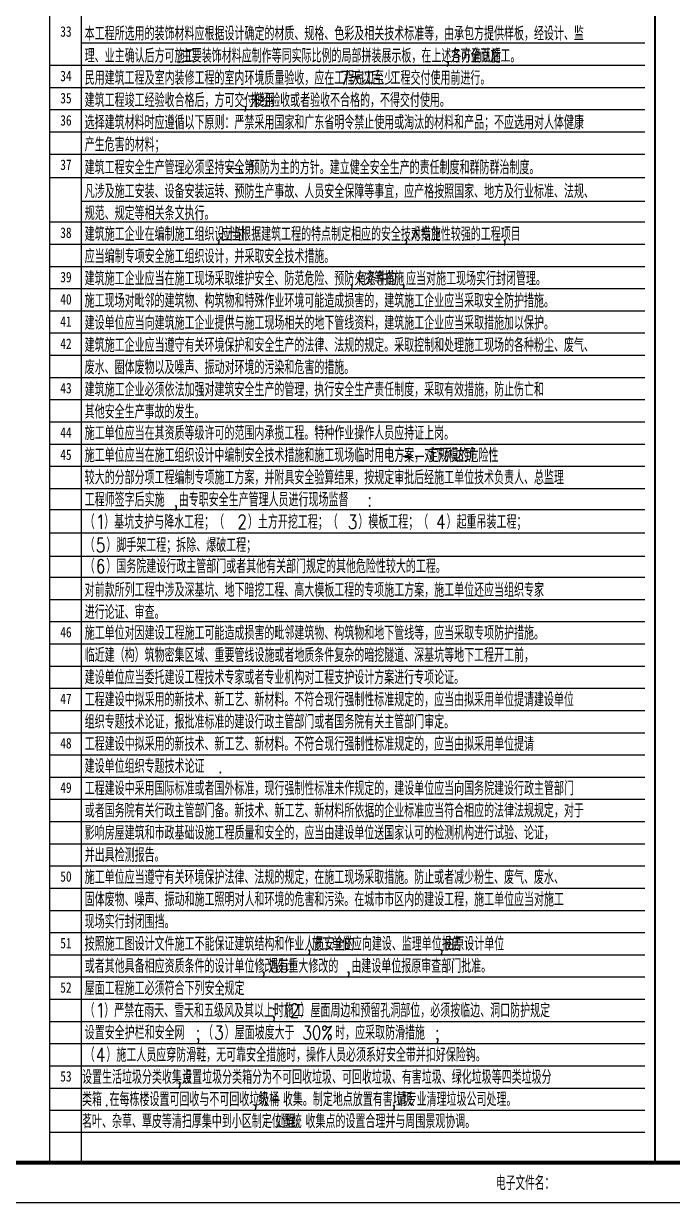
# Model space of a CAD drawing. Extents: x -1041549 to 749950, y -354245 to 17554.
# Drawn here: x -990204 to -973827, y -225434 to -195708 of the extents above; entities that cross this region are included whole.
import ezdxf

# ---------------------------------------------------------------- set-up
doc = ezdxf.new("R2010")
doc.units = 0
doc.header["$LTSCALE"] = 1000
doc.header["$MEASUREMENT"] = 0
doc.linetypes.add('CONTINOUS', pattern=[0])
for name, color, linetype in [('14', 1, 'Continuous'), ('PUB_TEXT', 7, 'Continuous'), ('PUB_TITLE', 4, 'Continuous'), ('text', 7, 'Continuous'), ('辅助线', 8, 'CONTINOUS')]:
    doc.layers.add(name, color=color, linetype=linetype)
doc.styles.add('-黑体', font='simhei.ttf', dxfattribs={"width": 0.8})
doc.styles.add('hztxt', font='romand_pkpm', dxfattribs={"bigfont": 'gbcbig'})

# ---------------------------------------------------------------- blocks, each defined once
blk = doc.blocks.new('$titleblk$00000212')
at = {"layer": '14', "style": 'hztxt', "width": 0.85}
for s, p in [('电子文件名：', (-198.31, 0.78)), ('图纸版权属设计单位所有，未经许可，外人及外单位不得翻印复制作为其他工程之用。', (-124.17, 1.07))]:
    blk.add_text(s, height=3.6, rotation=359.9997, dxfattribs=at).set_placement(p)
blk = doc.blocks.new('A$C664e5b13')
at = {"layer": 'PUB_TITLE', "xscale": 100, "yscale": 100, "zscale": 100}
blk.add_blockref('$titleblk$00000212', (19787, -51), dxfattribs=at)

msp = doc.modelspace()

# ---------------------------------------------------------------- linework, layer by layer
for points in [[(-1041549.1, -225434.3), (-957449.1, -225434.3), (-957449.1, -166034.3), (-1041549.1, -166034.3)], [(-958449.1, -167034.3), (-1039049.1, -167034.3), (-1039049.1, -224434.3), (-958449.1, -224434.3)]]:
    msp.add_lwpolyline(points, close=True)
at = {"layer": 'PUB_TITLE'}
msp.add_lwpolyline([(-1041549.1, -225434.3), (-957449.1, -225434.3), (-957449.1, -166034.3), (-1041549.1, -166034.3)], close=True, dxfattribs=at)
msp.add_lwpolyline([(-1041549.1, -225434.3), (-957449.1, -225434.3), (-957449.1, -166034.3), (-1041549.1, -166034.3)], close=True, dxfattribs=at)
at = {"layer": 'PUB_TITLE', "const_width": 100}
msp.add_lwpolyline([(-1039049.1, -224434.3), (-958449.1, -224434.3), (-958449.1, -167034.3), (-1039049.1, -167034.3)], close=True, dxfattribs=at)
msp.add_lwpolyline([(-1039049.1, -224434.3), (-958449.1, -224434.3), (-958449.1, -167034.3), (-1039049.1, -167034.3)], close=True, dxfattribs=at)
at = {"layer": '辅助线'}
for p, q in [((-989538.5, -224434.3), (-989538.5, -168210.7)), ((-988738.5, -224434.3), (-988738.5, -168194.3)), ((-974524.1, -196205), (-988738.5, -196205)), ((-974524.1, -196765), (-989538.5, -196765)), ((-974524.1, -197325), (-989538.5, -197325)), ((-974524.1, -197885), (-989538.5, -197885)), ((-974524.1, -198445), (-989538.5, -198445)), ((-974524.1, -199005), (-989538.5, -199005)), ((-974524.1, -199597.9), (-989538.5, -199597.9)), ((-974524.1, -200190.7), (-988738.5, -200190.7)), ((-974524.1, -200717.9), (-989538.5, -200717.9)), ((-974524.1, -201277.9), (-989538.5, -201277.9)), ((-974524.1, -201837.9), (-989538.5, -201837.9)), ((-974524.1, -202397.9), (-989538.5, -202397.9)), ((-974524.1, -202957.9), (-989538.5, -202957.9)), ((-974524.1, -203517.9), (-989538.5, -203517.9)), ((-974524.1, -204077.9), (-989538.5, -204077.9)), ((-974524.1, -204637.9), (-989538.5, -204637.9)), ((-974524.1, -205197.9), (-989538.5, -205197.9)), ((-974524.1, -205757.9), (-989538.5, -205757.9)), ((-974524.1, -206317.9), (-989538.5, -206317.9)), ((-974524.1, -206877.9), (-989538.5, -206877.9)), ((-974524.1, -207437.9), (-989538.5, -207437.9)), ((-974524.1, -207971.4), (-989538.5, -207971.4)), ((-974524.1, -208557.9), (-989538.5, -208557.9)), ((-974524.1, -209144.4), (-989538.5, -209144.4)), ((-974524.1, -209677.9), (-989538.5, -209677.9)), ((-974524.1, -210237.9), (-989538.5, -210237.9)), ((-974524.1, -210797.9), (-989538.5, -210797.9)), ((-974524.1, -211357.9), (-989538.5, -211357.9)), ((-974524.1, -211917.9), (-989538.5, -211917.9)), ((-974524.1, -212477.9), (-989538.5, -212477.9)), ((-974524.1, -213037.9), (-989538.5, -213037.9)), ((-974524.1, -213597.9), (-989538.5, -213597.9)), ((-974524.1, -214157.9), (-989538.5, -214157.9)), ((-974524.1, -214717.9), (-989538.5, -214717.9)), ((-974524.1, -215277.9), (-989538.5, -215277.9)), ((-974524.1, -215837.9), (-989538.5, -215837.9)), ((-974524.1, -216397.9), (-989538.5, -216397.9)), ((-974524.1, -216957.9), (-989538.5, -216957.9)), ((-974524.1, -217517.9), (-989538.5, -217517.9)), ((-974524.1, -218077.9), (-989538.5, -218077.9)), ((-974524.1, -218637.9), (-989538.5, -218637.9)), ((-974524.1, -219197.9), (-989538.5, -219197.9)), ((-974524.1, -219757.9), (-989538.5, -219757.9)), ((-974524.1, -220317.9), (-989538.5, -220317.9)), ((-974524.1, -220877.9), (-989538.5, -220877.9)), ((-974524.1, -221437.9), (-989538.5, -221437.9)), ((-974524.1, -221997.9), (-989538.5, -221997.9)), ((-974524.1, -222557.9), (-989538.5, -222557.9)), ((-974524.1, -223117.9), (-989538.5, -223117.9)), ((-974524.1, -223672.2), (-989538.5, -223672.2))]:
    msp.add_line(p, q, dxfattribs=at)
at = {"layer": '辅助线', "const_width": 50}
msp.add_lwpolyline([(-974263.5, -168194.3), (-974263.5, -224434.3)], dxfattribs=at)

# ---------------------------------------------------------------- block references
msp.add_blockref('A$C664e5b13', (-978235.8, -225151.3))

# ---------------------------------------------------------------- texts
at = {"layer": 'PUB_TEXT', "style": 'hztxt', "width": 0.8}
for s, p in [('本工程所选用的装饰材料应根据设计确定的材质、规格、色彩及相关技术标准等，由承包方提供样板，经设计、监', (-988660.9, -196134.5)), ('理、业主确认后方可施工', (-988660.9, -196694.5)), ('主要装饰材料应制作等同实际比例的局部拼装展示板，在上述各方确认后', (-986210.6, -196694.5)), ('方可全面施工。', (-979426.7, -196694.5)), ('.', (-986343.9, -196694.5)), (',', (-979560, -196694.5)), ('民用建筑工程及室内装修工程的室内环境质量验收，应在工程完工至少', (-988660.9, -197254.5)), ('7', (-982216.1, -197254.5)), ('天以后、工程交付使用前进行。', (-981949.4, -197254.5)), ('建筑工程竣工经验收合格后，方可交付使用', (-988660.9, -197814.5)), (';', (-984670.4, -197814.5)), ('未经验收或者验收不合格的，不得交付使用。', (-984483.7, -197814.5)), ('选择建筑材料时应遵循以下原则：严禁采用国家和广东省明令禁止使用或淘汰的材料和产品；不应选用对人体健康', (-988660.9, -198374.5)), ('产生危害的材料；', (-988660.9, -198934.5)), ('建筑工程安全生产管理必须坚持安全第', (-988660.9, -199510.9)), ('、预防为主的方针。建立健全安全生产的责任制度和群防群治制度。', (-984743.9, -199510.9)), ('-', (-985090.6, -199510.9)), ('凡涉及施工安装、设备安装运转、预防生产事故、人员安全保障等事宜，应产格按照国家、地方及行业标准、法规、', (-988660.9, -200111.9)), ('规范、规定等相关条文执行。', (-988660.9, -200663.8)), ('建筑施工企业在编制施工组织设计时', (-988660.9, -201190.9)), ('应当根据建筑工程的特点制定相应的安全技术措施', (-985215.1, -201190.9)), ('对专业性较强的工程项目', (-980427.8, -201190.9)), (',', (-985348.4, -201190.9)), (';', (-980614.4, -201190.9)), (',', (-978127.4, -201190.9)), ('应当编制专项安全施工组织设计，并采取安全技术措施。', (-988660.9, -201750.9)), ('建筑施工企业应当在施工现场采取维护安全、防范危险、预防火灾等措施', (-988660.9, -202310.9)), (';', (-981988.7, -202310.9)), ('有条件的', (-981802, -202310.9)), ('应当对施工现场实行封闭管理。', (-980548.7, -202310.9)), (',', (-980682, -202310.9)), ('施工现场对毗邻的建筑物、构筑物和特殊作业环境可能造成损害的，建筑施工企业应当采取安全防护措施。', (-988660.9, -202870.9)), ('建设单位应当向建筑施工企业提供与施工现场相关的地下管线资料，建筑施工企业应当采取措施加以保护。', (-988660.9, -203430.9)), ('建筑施工企业应当遵守有关环境保护和安全生产的法律、法规的规定。采取控制和处理施工现场的各种粉尘、废气、', (-988660.9, -203990.9)), ('废水、圈体废物以及噪声、振动对环境的污染和危害的措施。', (-988660.9, -204550.9)), ('建筑施工企业必须依法加强对建筑安全生产的管理，执行安全生产责任制度，采取有效措施，防止伤亡和', (-988660.9, -205110.9)), ('其他安全生产事故的发生。', (-988660.9, -205670.9)), ('施工单位应当在其资质等级许可的范围内承揽工程。特种作业操作人员应持证上岗。', (-988660.9, -206208.1)), ('施工单位应当在施工组织设计中编制安全技术措施和施工现场临时用电方案，对下列达到', (-988660.9, -206768.1)), ('定规模的危险性', (-979982.7, -206768.1)), ('--', (-980676, -206768.1)), ('较大的分部分项工程编制专项施工方案，并附具安全验算结果，按规定审批后经施工单位技术负责人、总监理', (-988660.9, -207328.1)), ('工程师签字后实施', (-988660.9, -207888.1)), ('由专职安全生产管理人员进行现场监督', (-986287.6, -207888.1)), (':', (-981527.6, -207888.1)), ('（', (-988660.9, -208448.1)), ('）基坑支护与降水工程；（', (-988167.6, -208448.1)), (',', (-986420.9, -207888.1)), ('）土方开挖工程；（', (-984540.9, -208448.1)), ('）模板工程；（', (-981754.3, -208448.1)), ('）起重吊装工程；', (-979527.6, -208448.1)), ('1', (-988380.9, -208448.1)), ('2', (-984807.6, -208448.1)), ('3', (-982020.9, -208448.1)), ('4', (-979794.3, -208448.1)), ('（', (-988660.9, -209034.6)), ('）脚手架工程；拆除、爆破工程；', (-988114.3, -209034.6)), ('5', (-988380.9, -209034.6)), ('（', (-988660.9, -209568.1)), ('6', (-988380.9, -209568.1)), ('）国务院建设行政主管部门或者其他有关部门规定的其他危险性较大的工程。', (-988114.3, -209568.1)), ('对前款所列工程中涉及深基坑、地下暗挖工程、高大模板工程的专项施工方案，施工单位还应当组织专家', (-988660.9, -210165.2)), ('进行论证、审查。', (-988660.9, -210725.2)), ('施工单位对因建设工程施工可能造成损害的毗邻建筑物、构筑物和地下管线等，应当采取专项防护措施。', (-988660.9, -211248.1)), ('临近建（构）筑物密集区域、重要管线设施或者地质条件复杂的暗挖隧道、深基坑等地下工程开工前，', (-988660.9, -211808.1)), ('建设单位应当委托建设工程技术专家或者专业机构对工程支护设计方案进行专项论证。', (-988660.9, -212368.1)), ('工程建设中拟采用的新技术、新工艺、新材料。不符合现行强制性标准规定的，应当由拟采用单位提请建设单位', (-988660.9, -212928.1)), ('组织专题技术论证，报批准标准的建设行政主管部门或者国务院有关主管部门审定。', (-988660.9, -213488.1)), ('工程建设中拟采用的新技术、新工艺、新材料。不符合现行强制性标准规定的，应当由拟采用单位提请', (-988660.9, -214048.1)), ('建设单位组织专题技术论证', (-988660.9, -214608.1)), ('.', (-985300.9, -214608.1)), ('工程建设中采用国际标准或者国外标准，现行强制性标准未作规定的，建设单位应当向国务院建设行政主管部门', (-988660.9, -215168.1)), ('或者国务院有关行政主管部门备。新技术、新工艺、新材料所依据的企业标准应当符合相应的法律法规规定，对于', (-988660.9, -215728.1)), ('影响房屋建筑和市政基础设施工程质量和安全的，应当由建设单位送国家认可的检测机构进行试验、论证，', (-988660.9, -216288.1)), ('并出具检测报告。', (-988660.9, -216848.1)), ('施工单位应当遵守有关环境保护法律、法规的规定，在施工现场采取措施。防止或者减少粉生、废气、废水、', (-988660.9, -217408.1)), ('固体废物、噪声、振动和施工照明对人和环境的危害和污染。在城市市区内的建设工程，施工单位应当对施工', (-988660.9, -217968.1)), ('现场实行封闭围挡。', (-988660.9, -218528.1)), ('按照施工图设计文件施工不能保证建筑结构和作业人员安全的', (-988660.9, -219088.1)), ('施工单位应向建设、监理单位报告', (-982924.5, -219088.1)), ('由原设计单位', (-979583.4, -219088.1)), (',', (-983057.8, -219088.1)), (',', (-979716.7, -219088.1)), ('或者其他具备相应资质条件的设计单位修改设计', (-988660.9, -219648.1)), ('遇有重大修改的', (-984023.7, -219648.1)), ('由建设单位报原审查部门批准。', (-981930.3, -219648.1)), (';', (-984210.3, -219648.1)), (',', (-982063.7, -219648.1)), ('屋面工程施工必须符合下列安全规定', (-988660.9, -220208.1)), (':', (-985226.5, -220208.1)), ('（', (-988660.9, -220768.1)), ('1', (-988380.9, -220768.1)), ('）严禁在雨天、雪天和五级风及其以上时施工', (-988167.6, -220768.1)), (';', (-983948.4, -220768.1)), ('（', (-983761.7, -220768.1)), ('2', (-983481.7, -220768.1)), ('）屋面周边和预留孔洞部位，必须按临边、洞口防护规定', (-983215.1, -220768.1)), ('设置安全护栏和安全网', (-988660.9, -221328.1)), (';', (-985860.9, -221328.1)), ('（', (-985674.3, -221328.1)), ('3', (-985394.3, -221328.1)), ('）屋面坡度大于', (-985127.6, -221328.1)), ('30%', (-983167.6, -221328.1)), ('时，应采取防滑措施', (-982340.9, -221328.1)), (';', (-979820.9, -221328.1)), ('（', (-988660.9, -221888.1)), ('4', (-988380.9, -221888.1)), ('）施工人员应穿防滑鞋，无可靠安全措施时，操作人员必须系好安全带并扣好保险钩。', (-988114.3, -221888.1)), ('设置生活垃圾分类收集点', (-988727.4, -222448.1)), ('设置垃圾分类箱分为不可回收垃圾、可回收垃圾、有害垃圾、绿化垃圾等四类垃圾分', (-986200.4, -222448.1)), ('类箱', (-988727.4, -223008.1)), ('在每栋楼设置可回收与不可回收垃圾桶', (-988034.1, -223008.1)), (',', (-986333.7, -222448.1)), ('统', (-984284.4, -223008.1)), ('收集。制定地点放置有害垃圾', (-983657.7, -223008.1)), ('请专业清理垃圾公司处理。', (-980787.7, -223008.1)), ('-', (-984004.4, -223008.1)), ('茗叶、杂草、覃皮等清扫厚集中到小区制定位置统', (-988727.4, -223562.5)), ('.', (-988167.4, -223008.1)), (',', (-984417.7, -223008.1)), ('处理。收集点的设置合理并与周围景观协调。', (-983844.3, -223562.5)), (',', (-980921, -223008.1)), ('-', (-984191, -223562.5))]:
    msp.add_text(s, height=350, dxfattribs=at).set_placement(p)
at = {"layer": 'text', "style": '-黑体', "width": 0.8}
for s, p in [('33', (-989278.4, -196039.2)), ('34', (-989278.4, -197159.2)), ('35', (-989278.4, -197719.2)), ('36', (-989278.4, -198279.2)), ('37', (-989278.4, -199399.2)), ('38', (-989278.4, -201112)), ('39', (-989278.4, -202232)), ('40', (-989278.4, -202792)), ('41', (-989278.4, -203352)), ('42', (-989278.4, -203912)), ('43', (-989278.4, -205032)), ('44', (-989278.4, -206152)), ('45', (-989278.4, -206712)), ('46', (-989278.4, -211186.4)), ('47', (-989278.4, -212866.4)), ('48', (-989278.4, -213986.4)), ('49', (-989278.4, -215106.4)), ('50', (-989278.4, -217346.4)), ('51', (-989278.4, -219026.4)), ('52', (-989278.4, -220146.4)), ('53', (-989278.4, -222386.4))]:
    msp.add_text(s, height=263.98, dxfattribs=at).set_placement(p)

doc.saveas('drawing.dxf')
